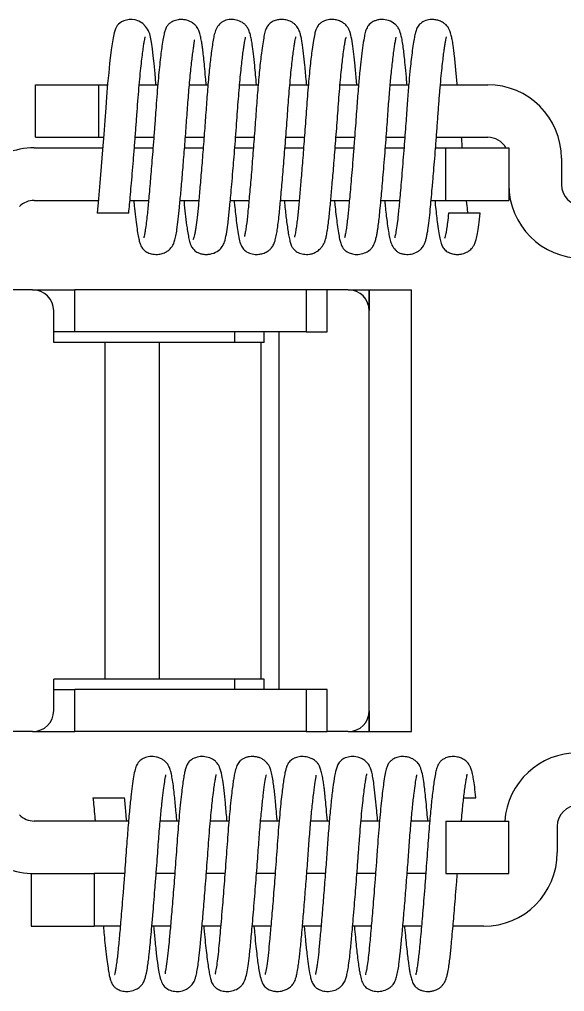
# Model space of a CAD drawing. Extents: x -3080 to 28500, y -1326 to 31609.
# Drawn here: x 6624.354 to 6626.945, y 26363.001 to 26367.621 of the extents above; entities that cross this region are included whole.
import ezdxf

# ---------------------------------------------------------------- set-up
doc = ezdxf.new("R2010")
doc.units = 0
doc.header["$LTSCALE"] = 100
doc.layers.add('0-xref', color=8, linetype='Continuous')
doc.layers.add('188K-SM-07-F10-MECH-CR PIPE-Y2257103$0$AP7P1-SM-08-FNN-120-A(4)-SMP$0$15P6-SM-08-FNN-320-A(10)-UIS-TCM$0$15P6-SM-08-FNN-00-(@10)170308-MIC$0$0-CDS', color=140, linetype='Continuous')

# ---------------------------------------------------------------- blocks, each defined once
blk = doc.blocks.new('188K-SM-07-F10-MECH-CR PIPE-Y2257103$0$CDS-CVD')
at = {"layer": '188K-SM-07-F10-MECH-CR PIPE-Y2257103$0$AP7P1-SM-08-FNN-120-A(4)-SMP$0$15P6-SM-08-FNN-320-A(10)-UIS-TCM$0$15P6-SM-08-FNN-00-(@10)170308-MIC$0$0-CDS', "ltscale": 0.1}
for p, q in [((6624.8191, -72967.1711), (6624.811, -72967.1858)), ((6624.8247, -72967.1648), (6624.8191, -72967.1711)), ((6624.8314, -72967.1589), (6624.8247, -72967.1648)), ((6624.8395, -72967.1535), (6624.8314, -72967.1589)), ((6624.8499, -72967.1486), (6624.8395, -72967.1535)), ((6624.8758, -72967.1425), (6624.8499, -72967.1486)), ((6624.8895, -72967.1422), (6624.8758, -72967.1425)), ((6624.9049, -72967.1444), (6624.8895, -72967.1422)), ((6624.9221, -72967.1503), (6624.9049, -72967.1444)), ((6624.9399, -72967.1614), (6624.9221, -72967.1503)), ((6624.9541, -72967.1752), (6624.9399, -72967.1614)), ((6624.9631, -72967.1873), (6624.9541, -72967.1752)), ((6624.8051, -72967.2047), (6624.7998, -72967.2284)), ((6624.811, -72967.1858), (6624.8051, -72967.2047)), ((6624.9679, -72967.1958), (6624.9631, -72967.1873)), ((6624.9699, -72967.2004), (6624.9679, -72967.1958)), ((6624.9733, -72967.2105), (6624.9699, -72967.2004)), ((6624.9772, -72967.2261), (6624.9733, -72967.2105)), ((6624.9818, -72967.2504), (6624.9772, -72967.2261)), ((6624.7998, -72967.2284), (6624.7905, -72967.2864)), ((6624.9865, -72967.2817), (6624.9818, -72967.2504)), ((6624.7905, -72967.2864), (6624.7827, -72967.3514)), ((6624.9905, -72967.3155), (6624.9865, -72967.2817)), ((6624.9941, -72967.3504), (6624.9905, -72967.3155)), ((6624.7827, -72967.3514), (6624.7783, -72967.3954)), ((6624.9987, -72967.3988), (6624.9941, -72967.3504)), ((6624.7783, -72967.3954), (6624.7735, -72967.4466)), ((6625.0031, -72967.4481), (6624.9987, -72967.3988)), ((6624.43, -72967.7019), (6624.43, -72967.4519)), ((6624.43, -72967.4519), (6624.73, -72967.4519)), ((6624.73, -72967.4519), (6624.73, -72967.7019)), ((6624.73, -72967.4519), (6624.7731, -72967.4519)), ((6624.7735, -72967.4466), (6624.7684, -72967.5089)), ((6624.9237, -72967.4519), (6625.0117, -72967.4519)), ((6625.0035, -72967.4519), (6625.0031, -72967.4481)), ((6625.1622, -72967.4519), (6625.2503, -72967.4519)), ((6625.4008, -72967.4519), (6625.489, -72967.4519)), ((6625.6394, -72967.4519), (6625.7274, -72967.4519)), ((6625.8779, -72967.4519), (6625.966, -72967.4519)), ((6626.1166, -72967.4519), (6626.2046, -72967.4519)), ((6626.3551, -72967.4519), (6626.58, -72967.4519)), ((6624.7684, -72967.5089), (6624.7644, -72967.5623)), ((6624.7644, -72967.5623), (6624.7602, -72967.6217)), ((6624.7602, -72967.6217), (6624.7552, -72967.6887)), ((6624.7552, -72967.6887), (6624.7496, -72967.7623)), ((6624.43, -72967.7019), (6624.73, -72967.7019)), ((6624.73, -72967.7019), (6624.7542, -72967.7019)), ((6624.9044, -72967.7019), (6624.9928, -72967.7019)), ((6625.143, -72967.7019), (6625.2313, -72967.7019)), ((6625.3816, -72967.7019), (6625.4699, -72967.7019)), ((6625.6202, -72967.7019), (6625.7085, -72967.7019)), ((6625.8587, -72967.7019), (6625.9471, -72967.7019)), ((6626.0973, -72967.7019), (6626.1856, -72967.7019)), ((6626.3359, -72967.7019), (6626.58, -72967.7019)), ((6624.4249, -72967.7519), (6624.7504, -72967.7519)), ((6624.7496, -72967.7623), (6624.7434, -72967.8402)), ((6624.9006, -72967.7519), (6624.989, -72967.7519)), ((6625.1391, -72967.7519), (6625.2275, -72967.7519)), ((6625.3777, -72967.7519), (6625.4661, -72967.7519)), ((6625.6163, -72967.7519), (6625.7047, -72967.7519)), ((6625.8549, -72967.7519), (6625.9432, -72967.7519)), ((6626.0934, -72967.7519), (6626.1818, -72967.7519)), ((6626.332, -72967.7519), (6626.38, -72967.7519)), ((6626.38, -72967.7519), (6626.68, -72967.7519)), ((6626.38, -72968.0019), (6626.38, -72967.7519)), ((6626.68, -72967.7519), (6626.68, -72968.0019)), ((6626.93, -72967.8019), (6626.93, -72967.9269)), ((6624.7434, -72967.8402), (6624.7367, -72967.919)), ((6624.7367, -72967.919), (6624.73, -72967.9947)), ((6624.4249, -72968.0019), (6624.7294, -72968.0019)), ((6624.73, -72967.9947), (6624.7236, -72968.0627)), ((6624.8794, -72968.0019), (6624.9679, -72968.0019)), ((6625.1179, -72968.0019), (6625.2065, -72968.0019)), ((6625.3565, -72968.0019), (6625.445, -72968.0019)), ((6625.5951, -72968.0019), (6625.6836, -72968.0019)), ((6625.8337, -72968.0019), (6625.9222, -72968.0019)), ((6626.0723, -72968.0019), (6626.1608, -72968.0019)), ((6626.3108, -72968.0019), (6626.38, -72968.0019)), ((6626.38, -72968.0019), (6626.68, -72968.0019)), ((6624.8736, -72968.0627), (6624.7236, -72968.0627)), ((6626.5436, -72968.0627), (6626.3936, -72968.0627)), ((6624.4169, -72968.4269), (6624.1169, -72968.4269)), ((6624.4169, -72968.4269), (6624.6169, -72968.4269)), ((6624.6169, -72968.6269), (6624.6169, -72968.4269)), ((6625.7169, -72968.4269), (6624.6169, -72968.4269)), ((6625.7169, -72968.4269), (6625.7169, -72968.6269)), ((6625.8169, -72968.4269), (6625.7169, -72968.4269)), ((6625.9169, -72968.4269), (6625.8169, -72968.4269)), ((6625.8169, -72968.6269), (6625.8169, -72968.4269)), ((6625.9169, -72968.4269), (6626.0169, -72968.4269)), ((6626.0169, -72968.4269), (6626.2169, -72968.4269)), ((6626.0169, -72970.5269), (6626.0169, -72968.4269)), ((6626.0169, -72968.4269), (6626.0169, -72968.5255)), ((6626.2169, -72970.5269), (6626.2169, -72968.4269)), ((6624.5169, -72968.6769), (6624.5169, -72968.5269)), ((6624.6169, -72968.6269), (6624.5169, -72968.6269)), ((6625.7169, -72968.6269), (6624.6169, -72968.6269)), ((6625.3772, -72968.6769), (6625.3772, -72968.6269)), ((6625.5169, -72968.6769), (6625.5169, -72968.6269)), ((6625.5868, -72968.6269), (6625.5868, -72970.3269)), ((6625.7169, -72968.6269), (6625.8169, -72968.6269)), ((6624.7603, -72968.6769), (6624.5169, -72968.6769)), ((6624.7603, -72968.6769), (6624.7603, -72970.2769)), ((6625.0176, -72968.6769), (6624.7603, -72968.6769)), ((6625.0176, -72968.6769), (6625.0176, -72970.2769)), ((6625.501, -72968.6769), (6625.0176, -72968.6769)), ((6625.501, -72968.6769), (6625.501, -72970.2769)), ((6625.5169, -72968.6769), (6625.501, -72968.6769)), ((6624.5169, -72970.4269), (6624.5169, -72970.2769)), ((6624.7603, -72970.2769), (6624.5169, -72970.2769)), ((6625.0176, -72970.2769), (6624.7603, -72970.2769)), ((6625.501, -72970.2769), (6625.0176, -72970.2769)), ((6625.3772, -72970.3269), (6625.3772, -72970.2769)), ((6625.5169, -72970.2769), (6625.501, -72970.2769)), ((6625.5169, -72970.3269), (6625.5169, -72970.2769)), ((6624.5169, -72970.3269), (6624.6169, -72970.3269)), ((6624.6169, -72970.5269), (6624.6169, -72970.3269)), ((6625.7169, -72970.3269), (6624.6169, -72970.3269)), ((6625.7169, -72970.3269), (6625.7169, -72970.5269)), ((6625.8169, -72970.3269), (6625.7169, -72970.3269)), ((6625.8169, -72970.5269), (6625.8169, -72970.3269)), ((6626.0169, -72970.4283), (6626.0169, -72970.5269)), ((6624.4169, -72970.5269), (6624.1169, -72970.5269)), ((6624.4169, -72970.5269), (6624.6169, -72970.5269)), ((6625.7169, -72970.5269), (6624.6169, -72970.5269)), ((6625.7169, -72970.5269), (6625.8169, -72970.5269)), ((6625.9169, -72970.5269), (6625.8169, -72970.5269)), ((6625.9169, -72970.5269), (6626.0169, -72970.5269)), ((6626.0169, -72970.5269), (6626.2169, -72970.5269)), ((6624.7036, -72970.8411), (6624.7786, -72970.8411)), ((6624.7786, -72970.8411), (6624.8536, -72970.8411)), ((6626.4662, -72970.8411), (6626.5236, -72970.8411)), ((6624.8728, -72970.9519), (6624.4249, -72970.9519)), ((6625.1113, -72970.9519), (6625.0232, -72970.9519)), ((6625.3498, -72970.9519), (6625.2618, -72970.9519)), ((6625.5884, -72970.9519), (6625.5005, -72970.9519)), ((6625.827, -72970.9519), (6625.7391, -72970.9519)), ((6626.0656, -72970.9519), (6625.9775, -72970.9519)), ((6626.3041, -72970.9519), (6626.2161, -72970.9519)), ((6626.38, -72970.9519), (6626.38, -72971.2019)), ((6626.38, -72970.9519), (6626.68, -72970.9519)), ((6626.68, -72971.2019), (6626.68, -72970.9519)), ((6626.91, -72970.9769), (6626.91, -72971.1019)), ((6624.41, -72971.2019), (6624.71, -72971.2019)), ((6624.41, -72971.2019), (6624.41, -72971.4519)), ((6624.71, -72971.2019), (6624.71, -72971.4519)), ((6624.8537, -72971.2019), (6624.71, -72971.2019)), ((6625.0923, -72971.2019), (6625.004, -72971.2019)), ((6625.3309, -72971.2019), (6625.2425, -72971.2019)), ((6625.5695, -72971.2019), (6625.4811, -72971.2019)), ((6625.808, -72971.2019), (6625.7197, -72971.2019)), ((6626.0466, -72971.2019), (6625.9582, -72971.2019)), ((6626.2852, -72971.2019), (6626.1968, -72971.2019)), ((6626.38, -72971.2019), (6626.68, -72971.2019)), ((6624.41, -72971.4519), (6624.71, -72971.4519)), ((6624.8334, -72971.4519), (6624.71, -72971.4519)), ((6625.072, -72971.4519), (6624.9835, -72971.4519)), ((6625.3106, -72971.4519), (6625.222, -72971.4519)), ((6625.5491, -72971.4519), (6625.4606, -72971.4519)), ((6625.7877, -72971.4519), (6625.6992, -72971.4519)), ((6626.0263, -72971.4519), (6625.9378, -72971.4519)), ((6626.2649, -72971.4519), (6626.1763, -72971.4519)), ((6626.56, -72971.4519), (6626.4149, -72971.4519))]:
    blk.add_line(p, q, dxfattribs=at)
for centre, radius, start, end in [((6626.58, -72967.8019), 0.35, 0, 90), ((6626.58, -72967.8019), 0.1, 30, 90), ((6624.4249, -72968.1019), 0.35, 90, 135), ((6627.03, -72967.9269), 0.35, 180, 270), ((6627.03, -72967.9269), 0.1, 180, 270), ((6624.4249, -72968.1019), 0.1, 90, 135), ((6624.4169, -72968.5269), 0.1, 0, 90), ((6625.9169, -72968.5269), 0.1, 0, 90), ((6624.4169, -72970.4269), 0.1, 270, 0), ((6625.9169, -72970.4269), 0.1, 270, 0), ((6627.01, -72970.9769), 0.35, 90, 175.904), ((6624.4249, -72970.8519), 0.1, 225, 270), ((6627.01, -72970.9769), 0.1, 90, 180), ((6624.4249, -72970.8519), 0.35, 225, 270), ((6626.56, -72971.1019), 0.35, 270, 0)]:
    blk.add_arc(centre, radius, start, end, dxfattribs=at)
for points, knots in [([(6625.242, -72967.4519), (6625.241, -72967.4399), (6625.2382, -72967.409), (6625.2341, -72967.3656), (6625.2301, -72967.3232), (6625.2264, -72967.2914), (6625.2229, -72967.266), (6625.2192, -72967.2427), (6625.2144, -72967.2191), (6625.2088, -72967.1995), (6625.2029, -72967.1857), (6625.1978, -72967.1775), (6625.193, -72967.1715), (6625.1854, -72967.1636), (6625.1688, -72967.1516), (6625.1467, -72967.1441), (6625.1279, -72967.1419), (6625.111, -72967.1422), (6625.0897, -72967.1469), (6625.0718, -72967.1566), (6625.0608, -72967.1668), (6625.055, -72967.1744), (6625.0512, -72967.1812), (6625.0468, -72967.1916), (6625.0423, -72967.2073), (6625.0372, -72967.2321), (6625.032, -72967.2647), (6625.0269, -72967.3028), (6625.022, -72967.3444), (6625.017, -72967.393), (6625.0119, -72967.4482), (6625.0068, -72967.5091), (6625.0021, -72967.5742), (6624.9974, -72967.6411), (6624.9925, -72967.7069), (6624.9877, -72967.7689), (6624.9831, -72967.8257), (6624.9789, -72967.8765), (6624.9748, -72967.9249), (6624.9709, -72967.9692), (6624.9672, -72968.01), (6624.9637, -72968.0469), (6624.9602, -72968.0833), (6624.9559, -72968.1193), (6624.9516, -72968.1478), (6624.9478, -72968.1666), (6624.9459, -72968.1758), (6624.944, -72968.1809), (6624.945, -72968.1799), (6624.9452, -72968.1797)], [0, 0, 0, 0, 0.019515, 0.050029, 0.077323, 0.102515, 0.120513, 0.141116, 0.165168, 0.192468, 0.214794, 0.228714, 0.232668, 0.23596, 0.246272, 0.261899, 0.270974, 0.278857, 0.29254, 0.304788, 0.314663, 0.322435, 0.333114, 0.347151, 0.371034, 0.400667, 0.433576, 0.460219, 0.488415, 0.517993, 0.54872, 0.580308, 0.612421, 0.644647, 0.675575, 0.704795, 0.73202, 0.757045, 0.779745, 0.806299, 0.828622, 0.850275, 0.875106, 0.903989, 0.936564, 0.959236, 0.978991, 0.995743, 1, 1, 1, 1]), ([(6625.4806, -72967.4519), (6625.4792, -72967.4362), (6625.4763, -72967.4038), (6625.4717, -72967.3542), (6625.4667, -72967.3045), (6625.4614, -72967.2645), (6625.4566, -72967.2361), (6625.4518, -72967.2136), (6625.4462, -72967.1962), (6625.4405, -72967.1844), (6625.4366, -72967.1778), (6625.43, -72967.1695), (6625.4173, -72967.1578), (6625.393, -72967.1453), (6625.3687, -72967.1416), (6625.3483, -72967.1426), (6625.3342, -72967.1457), (6625.3207, -72967.1512), (6625.3051, -72967.1622), (6625.2919, -72967.1798), (6625.2813, -72967.207), (6625.2761, -72967.2321), (6625.2708, -72967.2633), (6625.2646, -72967.3083), (6625.2574, -72967.3732), (6625.2493, -72967.4603), (6625.2418, -72967.5576), (6625.2347, -72967.6589), (6625.2269, -72967.7608), (6625.219, -72967.8595), (6625.2114, -72967.9486), (6625.2045, -72968.0237), (6625.1988, -72968.0839), (6625.1938, -72968.1238), (6625.1898, -72968.1497), (6625.1865, -72968.1665), (6625.1833, -72968.1794), (6625.1809, -72968.1855), (6625.1794, -72968.1874), (6625.1789, -72968.1873), (6625.1787, -72968.1872)], [0, 0, 0, 0, 0.0250054, 0.0516021, 0.0878785, 0.1232191, 0.1461505, 0.1700655, 0.1975379, 0.2089033, 0.2201153, 0.229209, 0.236991, 0.2519558, 0.2665131, 0.2738657, 0.2833798, 0.2953051, 0.3094901, 0.3393052, 0.3643954, 0.3907034, 0.4173737, 0.4459336, 0.491985, 0.541034, 0.5887822, 0.6349805, 0.6817906, 0.7283185, 0.7735184, 0.8156542, 0.8542992, 0.8915717, 0.9114971, 0.9331635, 0.9564717, 0.9812749, 0.9930309, 1, 1, 1, 1]), ([(6625.7192, -72967.4519), (6625.7187, -72967.4466), (6625.7171, -72967.4277), (6625.7142, -72967.3966), (6625.7099, -72967.3506), (6625.7048, -72967.2995), (6625.6991, -72967.2583), (6625.694, -72967.2303), (6625.6898, -72967.2116), (6625.6823, -72967.1899), (6625.6731, -72967.1742), (6625.6594, -72967.1613), (6625.6445, -72967.1514), (6625.6219, -72967.1434), (6625.601, -72967.1414), (6625.5787, -72967.1437), (6625.5577, -72967.151), (6625.5389, -72967.1646), (6625.528, -72967.1809), (6625.5212, -72967.1992), (6625.5165, -72967.2208), (6625.5103, -72967.2562), (6625.5032, -72967.3075), (6625.4952, -72967.38), (6625.4866, -72967.4744), (6625.479, -72967.5768), (6625.4715, -72967.6833), (6625.4632, -72967.7904), (6625.4548, -72967.8928), (6625.4467, -72967.9848), (6625.4395, -72968.0634), (6625.4337, -72968.1156), (6625.4286, -72968.148), (6625.4256, -72968.1643), (6625.4234, -72968.1725), (6625.4236, -72968.1732), (6625.4236, -72968.1733)], [0, 0, 0, 0, 0.008767, 0.030945, 0.05481, 0.094419, 0.138166, 0.160607, 0.183461, 0.207531, 0.232729, 0.24322, 0.252419, 0.268067, 0.280134, 0.290173, 0.302562, 0.319266, 0.339796, 0.363149, 0.397464, 0.432765, 0.468665, 0.522906, 0.576664, 0.628286, 0.679314, 0.731239, 0.782917, 0.833253, 0.882248, 0.931824, 0.957583, 0.981299, 0.996571, 1, 1, 1, 1]), ([(6625.9577, -72967.4519), (6625.9571, -72967.4449), (6625.9543, -72967.4119), (6625.9496, -72967.3624), (6625.9439, -72967.3042), (6625.9373, -72967.2548), (6625.9307, -72967.221), (6625.925, -72967.2007), (6625.9185, -72967.1857), (6625.9121, -72967.1751), (6625.9, -72967.1627), (6625.8844, -72967.1522), (6625.8646, -72967.1447), (6625.8449, -72967.1418), (6625.829, -72967.1422), (6625.8112, -72967.1454), (6625.7933, -72967.1528), (6625.7802, -72967.1629), (6625.7724, -72967.172), (6625.7673, -72967.1802), (6625.7621, -72967.1922), (6625.757, -72967.2115), (6625.7512, -72967.2413), (6625.7456, -72967.2791), (6625.7404, -72967.3205), (6625.7358, -72967.3625), (6625.731, -72967.4104), (6625.7263, -72967.4636), (6625.7217, -72967.5201), (6625.7176, -72967.5779), (6625.7135, -72967.6354), (6625.7093, -72967.6921), (6625.7051, -72967.7472), (6625.6997, -72967.8156), (6625.6934, -72967.8926), (6625.6862, -72967.9745), (6625.6807, -72968.0335), (6625.6766, -72968.0762), (6625.6732, -72968.1067), (6625.6695, -72968.1339), (6625.6659, -72968.1555), (6625.6631, -72968.169), (6625.6613, -72968.1761), (6625.6616, -72968.1767), (6625.6618, -72968.177)], [0, 0, 0, 0, 0.011048, 0.052056, 0.089802, 0.129074, 0.173095, 0.195422, 0.214341, 0.230482, 0.238269, 0.247767, 0.259441, 0.271539, 0.281064, 0.288868, 0.301718, 0.312818, 0.320919, 0.330294, 0.350664, 0.378549, 0.412441, 0.449479, 0.475814, 0.503319, 0.53183, 0.56114, 0.590938, 0.619472, 0.646968, 0.673919, 0.70011, 0.725352, 0.772339, 0.814329, 0.856797, 0.879038, 0.902611, 0.927668, 0.952635, 0.973655, 0.990412, 1, 1, 1, 1]), ([(6626.1963, -72967.4519), (6626.1957, -72967.4453), (6626.1932, -72967.416), (6626.189, -72967.3718), (6626.1846, -72967.3256), (6626.1804, -72967.289), (6626.176, -72967.2576), (6626.1706, -72967.226), (6626.1634, -72967.2001), (6626.1574, -72967.1858), (6626.1491, -72967.1735), (6626.1354, -72967.1594), (6626.1096, -72967.1453), (6626.0809, -72967.1409), (6626.0566, -72967.1437), (6626.0415, -72967.1486), (6626.0301, -72967.1546), (6626.0162, -72967.165), (6626.0043, -72967.182), (6625.9972, -72967.204), (6625.9915, -72967.2315), (6625.9847, -72967.2735), (6625.9781, -72967.3276), (6625.9716, -72967.3891), (6625.9648, -72967.4632), (6625.9589, -72967.5377), (6625.9542, -72967.6059), (6625.95, -72967.6635), (6625.9453, -72967.726), (6625.9402, -72967.7907), (6625.9352, -72967.8535), (6625.9303, -72967.9109), (6625.9259, -72967.9615), (6625.922, -72968.0052), (6625.9185, -72968.0422), (6625.9152, -72968.0764), (6625.9116, -72968.1074), (6625.9076, -72968.1372), (6625.9042, -72968.1566), (6625.9018, -72968.169), (6625.8999, -72968.1767), (6625.8999, -72968.1781), (6625.8998, -72968.1787)], [0, 0, 0, 0, 0.010716, 0.047152, 0.078014, 0.101367, 0.127718, 0.156704, 0.198692, 0.218385, 0.227044, 0.235688, 0.255054, 0.274051, 0.283809, 0.293457, 0.302002, 0.31059, 0.336384, 0.365039, 0.395446, 0.438386, 0.477322, 0.513397, 0.554605, 0.601225, 0.626378, 0.653674, 0.683189, 0.714696, 0.745639, 0.774787, 0.801956, 0.827041, 0.850005, 0.870922, 0.896652, 0.921085, 0.95024, 0.966876, 0.984797, 1, 1, 1, 1]), ([(6626.4349, -72967.4519), (6626.4329, -72967.4294), (6626.4284, -72967.38), (6626.4225, -72967.3172), (6626.4164, -72967.269), (6626.4112, -72967.2379), (6626.4072, -72967.2188), (6626.4036, -72967.2057), (6626.4005, -72967.1965), (6626.3973, -72967.1892), (6626.3938, -72967.1825), (6626.3895, -72967.1759), (6626.3825, -72967.1675), (6626.3686, -72967.1561), (6626.3525, -72967.1482), (6626.3324, -72967.1428), (6626.3101, -72967.1412), (6626.2817, -72967.1465), (6626.2575, -72967.1613), (6626.2441, -72967.1796), (6626.237, -72967.1994), (6626.2324, -72967.22), (6626.2269, -72967.2503), (6626.2216, -72967.2874), (6626.2164, -72967.3301), (6626.2112, -72967.3792), (6626.2054, -72967.4398), (6626.2001, -72967.5043), (6626.1958, -72967.5627), (6626.1924, -72967.6114), (6626.1885, -72967.6642), (6626.1842, -72967.7212), (6626.1795, -72967.7814), (6626.1746, -72967.8424), (6626.1698, -72967.9008), (6626.1652, -72967.9535), (6626.1611, -72967.9995), (6626.1574, -72968.0387), (6626.1542, -72968.072), (6626.1502, -72968.1081), (6626.1452, -72968.1439), (6626.1407, -72968.1673), (6626.138, -72968.1778), (6626.1378, -72968.1792), (6626.1377, -72968.1799)], [0, 0, 0, 0, 0.036692, 0.080546, 0.122483, 0.148726, 0.170854, 0.188541, 0.201708, 0.21138, 0.21958, 0.22937, 0.236592, 0.244838, 0.256493, 0.265093, 0.276024, 0.291401, 0.310219, 0.333264, 0.359838, 0.388851, 0.416507, 0.450366, 0.480453, 0.506551, 0.54342, 0.584764, 0.606878, 0.630062, 0.65505, 0.68184, 0.710337, 0.740375, 0.770077, 0.798021, 0.824072, 0.848165, 0.870334, 0.891275, 0.929661, 0.965694, 0.984076, 1, 1, 1, 1]), ([(6624.8736, -72968.0627), (6624.8749, -72968.0492), (6624.8776, -72968.0214), (6624.8821, -72967.9732), (6624.8868, -72967.9192), (6624.8919, -72967.8598), (6624.8971, -72967.7962), (6624.9023, -72967.7299), (6624.9075, -72967.6626), (6624.9123, -72967.5956), (6624.917, -72967.5301), (6624.9221, -72967.4678), (6624.9273, -72967.411), (6624.9324, -72967.3615), (6624.9372, -72967.3201), (6624.9415, -72967.2868), (6624.9453, -72967.2613), (6624.9484, -72967.2427), (6624.9508, -72967.2307), (6624.9526, -72967.2245), (6624.9523, -72967.2243), (6624.9523, -72967.2243)], [0, 0, 0, 0, 0.05098, 0.104618, 0.160657, 0.218737, 0.278401, 0.339113, 0.400278, 0.461279, 0.522969, 0.58567, 0.646765, 0.705561, 0.761477, 0.814069, 0.863032, 0.908198, 0.949498, 0.983839, 1, 1, 1, 1]), ([(6625.1359, -72968.0019), (6625.1365, -72968.0089), (6625.1392, -72968.0374), (6625.1441, -72968.0816), (6625.15, -72968.1288), (6625.1559, -72968.1655), (6625.161, -72968.1914), (6625.1665, -72968.2116), (6625.1765, -72968.2299), (6625.1885, -72968.242), (6625.2025, -72968.2503), (6625.2167, -72968.2557), (6625.2343, -72968.2588), (6625.258, -72968.2585), (6625.2862, -72968.251), (6625.3091, -72968.2336), (6625.3202, -72968.2186), (6625.3244, -72968.2101), (6625.3313, -72968.1924), (6625.3377, -72968.1643), (6625.3438, -72968.125), (6625.3484, -72968.0863), (6625.3516, -72968.0539), (6625.355, -72968.0186), (6625.3589, -72967.9762), (6625.3636, -72967.9239), (6625.3684, -72967.8669), (6625.3733, -72967.8077), (6625.378, -72967.7486), (6625.3828, -72967.686), (6625.3875, -72967.6231), (6625.3918, -72967.5625), (6625.3961, -72967.5056), (6625.4006, -72967.4527), (6625.4051, -72967.4046), (6625.4095, -72967.362), (6625.4137, -72967.3253), (6625.4176, -72967.2947), (6625.4211, -72967.27), (6625.4242, -72967.2509), (6625.4267, -72967.2376), (6625.428, -72967.23), (6625.4289, -72967.2264), (6625.4284, -72967.2265), (6625.4282, -72967.2265)], [0, 0, 0, 0, 0.012224, 0.049571, 0.090659, 0.120375, 0.151687, 0.182139, 0.203188, 0.222101, 0.230748, 0.240489, 0.250743, 0.260284, 0.28066, 0.299759, 0.308633, 0.323468, 0.339275, 0.38341, 0.426535, 0.451406, 0.473281, 0.494915, 0.520331, 0.549672, 0.58287, 0.610173, 0.639332, 0.670086, 0.701581, 0.731512, 0.760897, 0.789875, 0.818189, 0.845604, 0.871922, 0.896983, 0.920672, 0.942909, 0.962755, 0.979673, 0.994201, 1, 1, 1, 1]), ([(6625.3744, -72968.0019), (6625.3751, -72968.0096), (6625.3773, -72968.0323), (6625.3812, -72968.0686), (6625.3864, -72968.1117), (6625.3923, -72968.153), (6625.3989, -72968.188), (6625.4045, -72968.2111), (6625.4165, -72968.2329), (6625.4368, -72968.2498), (6625.4653, -72968.2587), (6625.49, -72968.2589), (6625.5089, -72968.2552), (6625.5249, -72968.2491), (6625.539, -72968.2408), (6625.5504, -72968.23), (6625.5563, -72968.2222), (6625.5613, -72968.214), (6625.566, -72968.203), (6625.5708, -72968.1877), (6625.5758, -72968.1653), (6625.5808, -72968.1354), (6625.5853, -72968.1011), (6625.5904, -72968.0526), (6625.5968, -72967.9844), (6625.6035, -72967.9083), (6625.6092, -72967.8401), (6625.6136, -72967.7857), (6625.618, -72967.7298), (6625.6223, -72967.6734), (6625.6265, -72967.6176), (6625.6303, -72967.5625), (6625.6345, -72967.5081), (6625.639, -72967.4551), (6625.6436, -72967.4056), (6625.6482, -72967.3612), (6625.6526, -72967.3228), (6625.6567, -72967.2909), (6625.6603, -72967.2655), (6625.6635, -72967.2462), (6625.666, -72967.233), (6625.6679, -72967.2255), (6625.6679, -72967.2248), (6625.6679, -72967.2245)], [0, 0, 0, 0, 0.013652, 0.040414, 0.071318, 0.106147, 0.144506, 0.183309, 0.208619, 0.229447, 0.246924, 0.259422, 0.269277, 0.276375, 0.2872, 0.294781, 0.303018, 0.314166, 0.328621, 0.35094, 0.383704, 0.410921, 0.439697, 0.469009, 0.515893, 0.566963, 0.593506, 0.620483, 0.647718, 0.675024, 0.702209, 0.729204, 0.757059, 0.785939, 0.814856, 0.843153, 0.870605, 0.897015, 0.922222, 0.946108, 0.968572, 0.987737, 1, 1, 1, 1]), ([(6625.613, -72968.0019), (6625.6134, -72968.0065), (6625.6163, -72968.038), (6625.6221, -72968.09), (6625.6294, -72968.1433), (6625.6359, -72968.179), (6625.6414, -72968.2018), (6625.6464, -72968.2174), (6625.6533, -72968.2294), (6625.6617, -72968.2382), (6625.6724, -72968.2466), (6625.6909, -72968.2557), (6625.7149, -72968.2592), (6625.7346, -72968.2578), (6625.7504, -72968.2539), (6625.7672, -72968.2457), (6625.7815, -72968.2343), (6625.7934, -72968.2208), (6625.8002, -72968.2103), (6625.8041, -72968.2024), (6625.8073, -72968.1942), (6625.8099, -72968.1845), (6625.814, -72968.167), (6625.8182, -72968.1428), (6625.8226, -72968.1112), (6625.8277, -72968.0666), (6625.8333, -72968.0068), (6625.8405, -72967.9267), (6625.8468, -72967.8523), (6625.8522, -72967.7857), (6625.8565, -72967.731), (6625.8609, -72967.674), (6625.8652, -72967.6157), (6625.8693, -72967.5564), (6625.8739, -72967.4978), (6625.8787, -72967.4423), (6625.8834, -72967.3927), (6625.888, -72967.3503), (6625.8925, -72967.3116), (6625.897, -72967.2786), (6625.9011, -72967.2528), (6625.9047, -72967.2327), (6625.9074, -72967.225), (6625.906, -72967.2259), (6625.906, -72967.2259)], [0, 0, 0, 0, 0.007915, 0.054796, 0.106599, 0.134097, 0.16243, 0.190417, 0.212595, 0.221047, 0.227754, 0.241504, 0.256801, 0.265921, 0.278965, 0.295798, 0.313754, 0.326755, 0.335211, 0.339814, 0.343286, 0.356017, 0.376776, 0.404941, 0.433217, 0.459291, 0.50646, 0.549809, 0.597132, 0.622935, 0.649945, 0.677954, 0.706716, 0.736139, 0.767404, 0.798598, 0.828406, 0.856549, 0.882819, 0.914692, 0.942845, 0.967288, 0.999741, 1, 1, 1, 1]), ([(6625.8516, -72968.0019), (6625.8526, -72968.0122), (6625.8552, -72968.0395), (6625.8595, -72968.0778), (6625.8647, -72968.12), (6625.8701, -72968.1566), (6625.8755, -72968.1855), (6625.8801, -72968.2036), (6625.8843, -72968.2155), (6625.8882, -72968.2232), (6625.8925, -72968.2298), (6625.9011, -72968.2393), (6625.9152, -72968.2494), (6625.9389, -72968.2579), (6625.9646, -72968.2596), (6625.992, -72968.2542), (6626.0132, -72968.2429), (6626.0236, -72968.2338), (6626.0284, -72968.2287), (6626.0313, -72968.225), (6626.0354, -72968.2192), (6626.04, -72968.2105), (6626.0451, -72968.1971), (6626.0498, -72968.1794), (6626.0539, -72968.1596), (6626.0571, -72968.1402), (6626.0603, -72968.1177), (6626.0639, -72968.0888), (6626.0678, -72968.049), (6626.072, -72968.0048), (6626.0764, -72967.9569), (6626.0807, -72967.9071), (6626.0854, -72967.8513), (6626.0904, -72967.7911), (6626.0952, -72967.7298), (6626.0997, -72967.6709), (6626.1037, -72967.6163), (6626.1083, -72967.5511), (6626.114, -72967.4788), (6626.12, -72967.4129), (6626.125, -72967.3645), (6626.1293, -72967.3265), (6626.1334, -72967.2941), (6626.1374, -72967.2665), (6626.1407, -72967.2455), (6626.1442, -72967.2294), (6626.1442, -72967.2273), (6626.1442, -72967.2263)], [0, 0, 0, 0, 0.018338, 0.048434, 0.07699, 0.112407, 0.144632, 0.171918, 0.188142, 0.20094, 0.210166, 0.218873, 0.230672, 0.244073, 0.259882, 0.277953, 0.29127, 0.295765, 0.299118, 0.303467, 0.309898, 0.325457, 0.347147, 0.370648, 0.391536, 0.409908, 0.425916, 0.451493, 0.47911, 0.509812, 0.535131, 0.562348, 0.591343, 0.621926, 0.652444, 0.68108, 0.707716, 0.732393, 0.778597, 0.820311, 0.845165, 0.870348, 0.899907, 0.924702, 0.951408, 0.979472, 1, 1, 1, 1]), ([(6626.0902, -72968.0019), (6626.0907, -72968.0077), (6626.0938, -72968.0424), (6626.0989, -72968.0857), (6626.105, -72968.1326), (6626.1104, -72968.1647), (6626.1153, -72968.1898), (6626.1247, -72968.2166), (6626.1373, -72968.2354), (6626.1516, -72968.247), (6626.1648, -72968.2535), (6626.1786, -72968.2574), (6626.1986, -72968.2593), (6626.2237, -72968.2566), (6626.2482, -72968.2456), (6626.2626, -72968.2337), (6626.2726, -72968.222), (6626.2777, -72968.2124), (6626.2839, -72968.1968), (6626.2883, -72968.1799), (6626.2919, -72968.1626), (6626.2963, -72968.137), (6626.3014, -72968.0991), (6626.3063, -72968.05), (6626.3113, -72967.9975), (6626.3163, -72967.9417), (6626.3216, -72967.8806), (6626.3268, -72967.817), (6626.3319, -72967.7536), (6626.3371, -72967.6863), (6626.3423, -72967.6167), (6626.3471, -72967.5475), (6626.3523, -72967.4821), (6626.3576, -72967.4234), (6626.3626, -72967.3732), (6626.3672, -72967.3317), (6626.3713, -72967.2988), (6626.3749, -72967.2734), (6626.3781, -72967.2532), (6626.3809, -72967.238), (6626.3826, -72967.2288), (6626.3841, -72967.2243), (6626.3834, -72967.2249), (6626.3832, -72967.2251)], [0, 0, 0, 0, 0.009839, 0.059155, 0.089783, 0.118409, 0.145898, 0.171611, 0.20262, 0.218414, 0.231897, 0.24283, 0.251267, 0.2665, 0.282462, 0.290538, 0.299678, 0.321642, 0.342979, 0.362298, 0.382837, 0.402945, 0.440444, 0.478907, 0.50689, 0.538872, 0.574822, 0.604232, 0.635492, 0.66829, 0.702232, 0.737133, 0.771894, 0.805063, 0.836215, 0.865031, 0.891304, 0.914924, 0.935866, 0.959679, 0.979209, 0.995164, 1, 1, 1, 1]), ([(6624.8973, -72968.0019), (6624.8985, -72968.0143), (6624.9017, -72968.0475), (6624.907, -72968.0935), (6624.9129, -72968.1376), (6624.9184, -72968.1713), (6624.9234, -72968.1948), (6624.928, -72968.2109), (6624.9328, -72968.2214), (6624.9376, -72968.2291), (6624.9457, -72968.2383), (6624.9593, -72968.2485), (6624.9778, -72968.2558), (6624.9959, -72968.2587), (6625.0122, -72968.2588), (6625.0324, -72968.2552), (6625.0518, -72968.2472), (6625.0668, -72968.2365), (6625.0776, -72968.2248), (6625.0853, -72968.212), (6625.0922, -72968.1935), (6625.0974, -72968.1714), (6625.1035, -72968.1375), (6625.1092, -72968.0938), (6625.1149, -72968.0352), (6625.1215, -72967.9644), (6625.1288, -72967.8797), (6625.1367, -72967.7842), (6625.1445, -72967.6837), (6625.1517, -72967.5833), (6625.1577, -72967.5026), (6625.1631, -72967.4411), (6625.1673, -72967.3967), (6625.1716, -72967.3565), (6625.1756, -72967.3218), (6625.1792, -72967.2931), (6625.1826, -72967.2698), (6625.1845, -72967.2534), (6625.1882, -72967.2398), (6625.1856, -72967.2399), (6625.1847, -72967.2399)], [0, 0, 0, 0, 0.022944, 0.061416, 0.097598, 0.131237, 0.161957, 0.186744, 0.205317, 0.215065, 0.223746, 0.235628, 0.249298, 0.257805, 0.268142, 0.281154, 0.293215, 0.302941, 0.31106, 0.328306, 0.356153, 0.388394, 0.418736, 0.460034, 0.500062, 0.543638, 0.59088, 0.640597, 0.69093, 0.740771, 0.791714, 0.818398, 0.845669, 0.872554, 0.898485, 0.923295, 0.946849, 0.969052, 0.989879, 1, 1, 1, 1]), ([(6626.4591, -72967.7519), (6626.4589, -72967.7482), (6626.4577, -72967.7317), (6626.4564, -72967.7149), (6626.4554, -72967.7019)], [0, 0, 0, 0, 0.225344, 1, 1, 1, 1]), ([(6626.3288, -72968.0019), (6626.3294, -72968.0088), (6626.3329, -72968.0478), (6626.3387, -72968.0965), (6626.3458, -72968.1478), (6626.352, -72968.1824), (6626.3567, -72968.2033), (6626.3639, -72968.2219), (6626.3759, -72968.2381), (6626.3952, -72968.251), (6626.4168, -72968.2576), (6626.4387, -72968.2592), (6626.4602, -72968.2566), (6626.4821, -72968.248), (6626.4958, -72968.2382), (6626.5051, -72968.2293), (6626.512, -72968.2195), (6626.5187, -72968.2061), (6626.525, -72968.1867), (6626.5313, -72968.1581), (6626.5377, -72968.118), (6626.5416, -72968.0819), (6626.5436, -72968.0627)], [0, 0, 0, 0, 0.0251093, 0.1426474, 0.2203727, 0.2967415, 0.3706749, 0.4206268, 0.4641966, 0.4991965, 0.5248722, 0.5466766, 0.5739988, 0.6075998, 0.6251015, 0.6439113, 0.6739431, 0.7153451, 0.7691998, 0.8352872, 0.9127563, 1, 1, 1, 1]), ([(6626.4859, -72968.0627), (6626.4853, -72968.0579), (6626.4833, -72968.0405), (6626.4811, -72968.0198), (6626.4795, -72968.0029), (6626.4794, -72968.0019)], [0, 0, 0, 0, 0.26788, 0.955572, 1, 1, 1, 1]), ([(6626.3936, -72968.0627), (6626.392, -72968.0779), (6626.389, -72968.1065), (6626.3847, -72968.1375), (6626.3812, -72968.1584), (6626.3782, -72968.1714), (6626.3769, -72968.1774), (6626.3752, -72968.1814), (6626.376, -72968.1805), (6626.3761, -72968.1804)], [0, 0, 0, 0, 0.24457, 0.459789, 0.64239, 0.790549, 0.903515, 0.981243, 1, 1, 1, 1]), ([(6625.1025, -72970.9519), (6625.1023, -72970.9495), (6625.1008, -72970.9324), (6625.0982, -72970.9043), (6625.0947, -72970.8667), (6625.0912, -72970.83), (6625.0869, -72970.7921), (6625.082, -72970.7572), (6625.0771, -72970.7312), (6625.0729, -72970.7137), (6625.0689, -72970.7015), (6625.0659, -72970.6935), (6625.0564, -72970.6765), (6625.0389, -72970.661), (6625.0215, -72970.6522), (6625.0018, -72970.6458), (6624.9737, -72970.6441), (6624.9461, -72970.6516), (6624.9233, -72970.6664), (6624.9104, -72970.6856), (6624.9029, -72970.709), (6624.8969, -72970.7392), (6624.8902, -72970.7842), (6624.8836, -72970.8387), (6624.8764, -72970.9081), (6624.8701, -72970.98), (6624.865, -72971.0463), (6624.8611, -72971.1017), (6624.8568, -72971.1618), (6624.852, -72971.2258), (6624.847, -72971.2902), (6624.842, -72971.3511), (6624.8374, -72971.4062), (6624.8332, -72971.455), (6624.8294, -72971.4974), (6624.8257, -72971.5369), (6624.8223, -72971.5728), (6624.8184, -72971.6079), (6624.8146, -72971.6362), (6624.8109, -72971.6595), (6624.8081, -72971.6746), (6624.806, -72971.682), (6624.8066, -72971.6818), (6624.8068, -72971.6818)], [0, 0, 0, 0, 0.003831, 0.027247, 0.048045, 0.071422, 0.098544, 0.129863, 0.159805, 0.17891, 0.195048, 0.208269, 0.221, 0.237647, 0.248147, 0.25824, 0.274975, 0.291386, 0.306462, 0.331467, 0.359906, 0.39991, 0.438536, 0.476085, 0.518392, 0.566137, 0.591676, 0.618156, 0.646586, 0.677157, 0.708181, 0.737683, 0.765426, 0.791251, 0.815065, 0.836834, 0.862729, 0.88639, 0.91465, 0.940248, 0.969159, 0.993303, 1, 1, 1, 1]), ([(6625.341, -72970.9519), (6625.3407, -72970.9485), (6625.338, -72970.9172), (6625.3333, -72970.8672), (6625.3271, -72970.8043), (6625.3203, -72970.7541), (6625.3132, -72970.7191), (6625.3064, -72970.6981), (6625.3008, -72970.6865), (6625.2959, -72970.6791), (6625.2908, -72970.673), (6625.2821, -72970.6645), (6625.2634, -72970.6524), (6625.2351, -72970.6448), (6625.2067, -72970.6447), (6625.1746, -72970.656), (6625.1569, -72970.6728), (6625.1496, -72970.6858), (6625.1432, -72970.7032), (6625.1389, -72970.7219), (6625.1349, -72970.7437), (6625.1302, -72970.7742), (6625.1251, -72970.8137), (6625.1196, -72970.8629), (6625.1141, -72970.9183), (6625.109, -72970.9772), (6625.1043, -72971.0357), (6625.1001, -72971.0969), (6625.0956, -72971.1585), (6625.0911, -72971.2189), (6625.0866, -72971.277), (6625.0822, -72971.3316), (6625.0768, -72971.3966), (6625.0708, -72971.4668), (6625.0642, -72971.5379), (6625.0585, -72971.5969), (6625.0532, -72971.6365), (6625.0487, -72971.6624), (6625.0459, -72971.6749), (6625.0465, -72971.6768), (6625.0468, -72971.6777)], [0, 0, 0, 0, 0.005405, 0.049138, 0.090554, 0.13224, 0.177058, 0.200362, 0.218398, 0.230105, 0.233839, 0.237845, 0.249629, 0.266397, 0.28372, 0.301196, 0.319007, 0.340906, 0.362099, 0.382874, 0.407904, 0.437403, 0.466942, 0.500058, 0.536453, 0.565621, 0.596068, 0.626344, 0.655769, 0.684474, 0.712205, 0.738742, 0.763914, 0.809647, 0.849972, 0.890028, 0.932569, 0.954821, 0.977976, 1, 1, 1, 1]), ([(6625.5796, -72970.9519), (6625.579, -72970.9448), (6625.5768, -72970.92), (6625.5735, -72970.884), (6625.5698, -72970.8454), (6625.5665, -72970.8131), (6625.5627, -72970.7821), (6625.558, -72970.7507), (6625.5522, -72970.7216), (6625.5458, -72970.6995), (6625.5406, -72970.6885), (6625.5365, -72970.6828), (6625.535, -72970.6816), (6625.533, -72970.6791), (6625.5315, -72970.6773), (6625.5304, -72970.6759), (6625.529, -72970.6742), (6625.5269, -72970.6717), (6625.5221, -72970.6666), (6625.5146, -72970.6603), (6625.5007, -72970.6527), (6625.4846, -72970.6475), (6625.4645, -72970.6445), (6625.4458, -72970.6456), (6625.4265, -72970.6511), (6625.4132, -72970.6578), (6625.4033, -72970.6654), (6625.3956, -72970.6742), (6625.3904, -72970.683), (6625.3837, -72970.6978), (6625.378, -72970.7187), (6625.3734, -72970.7439), (6625.3697, -72970.768), (6625.3654, -72970.7996), (6625.3605, -72970.8415), (6625.3554, -72970.8905), (6625.3504, -72970.9443), (6625.3457, -72971.0002), (6625.3411, -72971.0612), (6625.3366, -72971.1251), (6625.3319, -72971.1889), (6625.3272, -72971.2509), (6625.3225, -72971.3097), (6625.3176, -72971.3697), (6625.3127, -72971.4285), (6625.3078, -72971.4836), (6625.303, -72971.536), (6625.2983, -72971.585), (6625.293, -72971.6281), (6625.2884, -72971.6565), (6625.2852, -72971.6724), (6625.2838, -72971.6776), (6625.2853, -72971.6773), (6625.2857, -72971.6773)], [0, 0, 0, 0, 0.0112849, 0.0392389, 0.0631094, 0.0836558, 0.1062852, 0.1330351, 0.1640526, 0.1965981, 0.2248769, 0.2342989, 0.2427776, 0.2457414, 0.2469083, 0.2479446, 0.2489396, 0.2499876, 0.2525082, 0.2591898, 0.2664253, 0.274295, 0.282585, 0.2973214, 0.3050044, 0.3136311, 0.3241985, 0.3366448, 0.3506261, 0.3640781, 0.3948221, 0.4180633, 0.4392301, 0.4645948, 0.4941266, 0.5276411, 0.5551771, 0.5844892, 0.6152455, 0.6458689, 0.6758421, 0.7049177, 0.7328292, 0.7593595, 0.7922985, 0.8222573, 0.8491353, 0.8850759, 0.9199025, 0.9537633, 0.9715445, 0.992625, 1, 1, 1, 1]), ([(6625.8182, -72970.9519), (6625.8182, -72970.9518), (6625.8164, -72970.9317), (6625.8133, -72970.8972), (6625.809, -72970.8516), (6625.8057, -72970.8191), (6625.8027, -72970.7936), (6625.7996, -72970.7704), (6625.7954, -72970.7451), (6625.7902, -72970.7203), (6625.7851, -72970.7029), (6625.7804, -72970.6915), (6625.7769, -72970.685), (6625.7736, -72970.68), (6625.771, -72970.6766), (6625.7686, -72970.6738), (6625.7657, -72970.6707), (6625.7572, -72970.6629), (6625.7378, -72970.6512), (6625.7146, -72970.6456), (6625.6968, -72970.645), (6625.68, -72970.6466), (6625.6604, -72970.6525), (6625.6449, -72970.6624), (6625.6339, -72970.6737), (6625.6283, -72970.6827), (6625.6235, -72970.6935), (6625.6192, -72970.7084), (6625.6147, -72970.7293), (6625.61, -72970.7567), (6625.6054, -72970.7895), (6625.6008, -72970.8264), (6625.596, -72970.8707), (6625.5909, -72970.9226), (6625.5858, -72970.9815), (6625.5808, -72971.0451), (6625.5763, -72971.1104), (6625.5716, -72971.1744), (6625.5669, -72971.2354), (6625.5625, -72971.2921), (6625.5584, -72971.3436), (6625.5542, -72971.3934), (6625.5502, -72971.4399), (6625.5464, -72971.4836), (6625.5421, -72971.53), (6625.5373, -72971.581), (6625.5314, -72971.6309), (6625.5258, -72971.6623), (6625.5226, -72971.6778), (6625.5207, -72971.6822), (6625.5219, -72971.6814), (6625.5219, -72971.6814)], [0, 0, 0, 0, 0.000191, 0.031846, 0.059834, 0.084589, 0.09934, 0.117612, 0.139844, 0.166217, 0.194127, 0.208162, 0.219254, 0.227415, 0.23271, 0.234359, 0.235862, 0.239728, 0.25164, 0.268631, 0.277122, 0.284639, 0.297709, 0.309272, 0.317953, 0.330134, 0.348455, 0.369783, 0.395781, 0.425553, 0.450347, 0.477184, 0.505938, 0.536411, 0.568324, 0.60131, 0.633121, 0.663536, 0.692436, 0.719529, 0.744593, 0.767481, 0.794472, 0.817439, 0.839984, 0.876878, 0.918013, 0.95968, 0.980063, 0.999192, 1, 1, 1, 1]), ([(6626.0568, -72970.9519), (6626.0563, -72970.9466), (6626.0544, -72970.9251), (6626.0506, -72970.8838), (6626.0454, -72970.8286), (6626.0397, -72970.7803), (6626.0341, -72970.745), (6626.0292, -72970.7208), (6626.0235, -72970.7024), (6626.0172, -72970.6867), (6626.0016, -72970.6678), (6625.9841, -72970.6563), (6625.9649, -72970.648), (6625.939, -72970.6436), (6625.9058, -72970.649), (6625.8843, -72970.6614), (6625.8696, -72970.6783), (6625.8585, -72970.7035), (6625.8523, -72970.7349), (6625.8433, -72970.7915), (6625.8354, -72970.8613), (6625.8276, -72970.9419), (6625.8204, -72971.03), (6625.8139, -72971.1233), (6625.8067, -72971.2198), (6625.7991, -72971.3172), (6625.7915, -72971.4097), (6625.7842, -72971.4917), (6625.7779, -72971.5601), (6625.7728, -72971.6074), (6625.7686, -72971.6381), (6625.7653, -72971.6581), (6625.7627, -72971.6726), (6625.7606, -72971.6807), (6625.761, -72971.6813), (6625.7611, -72971.6816)], [0, 0, 0, 0, 0.008521, 0.034236, 0.072159, 0.113075, 0.142595, 0.170684, 0.194387, 0.209837, 0.228014, 0.239786, 0.251346, 0.269327, 0.285682, 0.305947, 0.32827, 0.351094, 0.397624, 0.444925, 0.492319, 0.539109, 0.584694, 0.628935, 0.674383, 0.720843, 0.767327, 0.811996, 0.854005, 0.894439, 0.916203, 0.93965, 0.964642, 0.988063, 1, 1, 1, 1]), ([(6626.2953, -72970.9519), (6626.2951, -72970.9497), (6626.2935, -72970.9311), (6626.2903, -72970.8959), (6626.2859, -72970.8492), (6626.2816, -72970.8079), (6626.2767, -72970.7696), (6626.2711, -72970.7352), (6626.2645, -72970.7085), (6626.2583, -72970.6925), (6626.2529, -72970.6829), (6626.2482, -72970.6764), (6626.2415, -72970.6694), (6626.2304, -72970.66), (6626.2142, -72970.6517), (6626.1952, -72970.6466), (6626.1768, -72970.6446), (6626.1554, -72970.6464), (6626.1326, -72970.655), (6626.119, -72970.6651), (6626.1107, -72970.6744), (6626.1066, -72970.681), (6626.1017, -72970.6908), (6626.0969, -72970.7066), (6626.0913, -72970.7327), (6626.0855, -72970.7683), (6626.08, -72970.81), (6626.0748, -72970.8548), (6626.0696, -72970.9062), (6626.0644, -72970.9634), (6626.0594, -72971.0252), (6626.0547, -72971.091), (6626.0499, -72971.1591), (6626.0447, -72971.227), (6626.0397, -72971.2912), (6626.035, -72971.3498), (6626.0306, -72971.4019), (6626.0264, -72971.4513), (6626.0224, -72971.4962), (6626.0187, -72971.5357), (6626.015, -72971.5738), (6626.0109, -72971.6119), (6626.0058, -72971.6474), (6626.0014, -72971.671), (6625.998, -72971.6827), (6625.9982, -72971.6832), (6625.9983, -72971.6833)], [0, 0, 0, 0, 0.003552, 0.029307, 0.060537, 0.08884, 0.115194, 0.151456, 0.18957, 0.20816, 0.221885, 0.230823, 0.234467, 0.239171, 0.252579, 0.2611, 0.27008, 0.284818, 0.297423, 0.308499, 0.31672, 0.326332, 0.340183, 0.365029, 0.397619, 0.434031, 0.462805, 0.492653, 0.523366, 0.554694, 0.586352, 0.61808, 0.650921, 0.683089, 0.713521, 0.741908, 0.768039, 0.791788, 0.819655, 0.84322, 0.863369, 0.894798, 0.92897, 0.96155, 0.987418, 1, 1, 1, 1]), ([(6626.5236, -72970.8411), (6626.5217, -72970.8235), (6626.5182, -72970.7905), (6626.5128, -72970.7538), (6626.5079, -72970.7282), (6626.5037, -72970.7116), (6626.5002, -72970.7009), (6626.497, -72970.6931), (6626.4908, -72970.6811), (6626.4759, -72970.6648), (6626.4563, -72970.6532), (6626.4386, -72970.6475), (6626.4241, -72970.6453), (6626.4094, -72970.6451), (6626.3932, -72970.6471), (6626.3761, -72970.653), (6626.3614, -72970.6619), (6626.3517, -72970.6715), (6626.3439, -72970.6842), (6626.3367, -72970.703), (6626.3304, -72970.7285), (6626.3255, -72970.7578), (6626.3209, -72970.7907), (6626.3165, -72970.826), (6626.3123, -72970.8646), (6626.3083, -72970.9053), (6626.3041, -72970.9514), (6626.2998, -72971.0027), (6626.2955, -72971.0585), (6626.2913, -72971.1191), (6626.2866, -72971.1841), (6626.2815, -72971.2509), (6626.2764, -72971.3155), (6626.2715, -72971.3749), (6626.267, -72971.4281), (6626.2625, -72971.4791), (6626.2582, -72971.5261), (6626.2542, -72971.5676), (6626.2507, -72971.6009), (6626.247, -72971.6291), (6626.2438, -72971.6508), (6626.2409, -72971.6675), (6626.2388, -72971.6775), (6626.2376, -72971.6819), (6626.2379, -72971.6822), (6626.2379, -72971.6823)], [0, 0, 0, 0, 0.038629, 0.072542, 0.100999, 0.123562, 0.140015, 0.150612, 0.163548, 0.177301, 0.192835, 0.20573, 0.214742, 0.221449, 0.230215, 0.242372, 0.250621, 0.267336, 0.28886, 0.317278, 0.343535, 0.374908, 0.402787, 0.432735, 0.457181, 0.483201, 0.510636, 0.539278, 0.568875, 0.59958, 0.632617, 0.666929, 0.699862, 0.73101, 0.760148, 0.78713, 0.819629, 0.848169, 0.873771, 0.896782, 0.926352, 0.949664, 0.973765, 0.992735, 1, 1, 1, 1]), ([(6624.7531, -72971.4519), (6624.7543, -72971.4657), (6624.7571, -72971.4978), (6624.7621, -72971.5476), (6624.7678, -72971.5981), (6624.7736, -72971.6411), (6624.7788, -72971.673), (6624.7835, -72971.6955), (6624.7876, -72971.7108), (6624.7919, -72971.7214), (6624.7961, -72971.7289), (6624.8013, -72971.7359), (6624.8113, -72971.7457), (6624.8278, -72971.7555), (6624.8482, -72971.761), (6624.865, -72971.762), (6624.8832, -72971.7607), (6624.9062, -72971.7542), (6624.9242, -72971.7425), (6624.9319, -72971.7349), (6624.9345, -72971.7321), (6624.9368, -72971.7294), (6624.9395, -72971.7257), (6624.9434, -72971.7195), (6624.9479, -72971.7099), (6624.9529, -72971.6952), (6624.9583, -72971.6733), (6624.9633, -72971.6456), (6624.9674, -72971.6156), (6624.9706, -72971.5887), (6624.9738, -72971.5575), (6624.9777, -72971.5164), (6624.9827, -72971.4617), (6624.9879, -72971.4018), (6624.9931, -72971.3394), (6624.9982, -72971.2772), (6625.0032, -72971.2125), (6625.008, -72971.1494), (6625.0121, -72971.0908), (6625.016, -72971.0374), (6625.02, -72970.9886), (6625.0249, -72970.9317), (6625.0308, -72970.8727), (6625.0373, -72970.8155), (6625.0437, -72970.7709), (6625.0473, -72970.7462), (6625.0511, -72970.7323), (6625.0499, -72970.7326), (6625.0496, -72970.7327)], [0, 0, 0, 0, 0.022447, 0.052442, 0.089796, 0.123797, 0.15424, 0.181076, 0.203503, 0.221072, 0.231045, 0.2384, 0.247554, 0.259468, 0.272894, 0.280648, 0.289593, 0.306187, 0.317473, 0.321045, 0.322534, 0.324543, 0.330659, 0.339705, 0.356395, 0.378357, 0.402238, 0.432583, 0.456571, 0.475191, 0.493904, 0.521678, 0.553166, 0.588295, 0.616893, 0.6472, 0.678856, 0.709286, 0.737324, 0.763613, 0.788867, 0.812859, 0.856316, 0.89383, 0.932154, 0.972262, 0.992211, 1, 1, 1, 1]), ([(6624.9918, -72971.4519), (6624.9937, -72971.4742), (6624.9982, -72971.5254), (6625.0057, -72971.5934), (6625.0131, -72971.648), (6625.0202, -72971.6858), (6625.0258, -72971.7098), (6625.037, -72971.7332), (6625.0561, -72971.7505), (6625.0811, -72971.761), (6625.1169, -72971.7626), (6625.1409, -72971.7552), (6625.1595, -72971.7441), (6625.1747, -72971.7306), (6625.1851, -72971.7139), (6625.1895, -72971.7015), (6625.1948, -72971.6836), (6625.1993, -72971.661), (6625.2042, -72971.63), (6625.2093, -72971.5886), (6625.2144, -72971.5358), (6625.2209, -72971.4662), (6625.2268, -72971.3975), (6625.2322, -72971.3334), (6625.2366, -72971.2792), (6625.2411, -72971.2216), (6625.2456, -72971.1615), (6625.2501, -72971.1001), (6625.2545, -72971.0382), (6625.2593, -72970.9785), (6625.2643, -72970.9239), (6625.269, -72970.8769), (6625.2737, -72970.8342), (6625.2784, -72970.7976), (6625.2826, -72970.7687), (6625.2859, -72970.7493), (6625.2884, -72970.7368), (6625.289, -72970.7329), (6625.2883, -72970.7322), (6625.2881, -72970.732)], [0, 0, 0, 0, 0.036742, 0.084736, 0.132872, 0.16472, 0.196099, 0.226928, 0.249073, 0.268422, 0.28426, 0.305131, 0.317359, 0.32786, 0.344518, 0.360705, 0.379261, 0.407933, 0.437842, 0.465945, 0.505054, 0.543965, 0.588921, 0.613871, 0.640287, 0.667982, 0.696715, 0.7262, 0.756738, 0.788702, 0.81924, 0.847824, 0.8742, 0.905655, 0.932738, 0.955459, 0.971425, 0.990666, 1, 1, 1, 1]), ([(6625.2303, -72971.4519), (6625.231, -72971.4601), (6625.2334, -72971.488), (6625.2376, -72971.5307), (6625.2428, -72971.5787), (6625.2479, -72971.6196), (6625.2528, -72971.6535), (6625.258, -72971.6825), (6625.2628, -72971.704), (6625.2682, -72971.7196), (6625.2729, -72971.7285), (6625.28, -72971.7377), (6625.2915, -72971.748), (6625.3102, -72971.7577), (6625.3371, -72971.7629), (6625.3626, -72971.7609), (6625.3869, -72971.752), (6625.4011, -72971.7423), (6625.4079, -72971.7362), (6625.415, -72971.7284), (6625.4203, -72971.7201), (6625.428, -72971.704), (6625.4348, -72971.6782), (6625.4414, -72971.6405), (6625.4466, -72971.5996), (6625.4508, -72971.5585), (6625.4543, -72971.5212), (6625.4584, -72971.4776), (6625.4628, -72971.4272), (6625.4677, -72971.3705), (6625.4727, -72971.3095), (6625.4776, -72971.2474), (6625.4823, -72971.1872), (6625.4865, -72971.1304), (6625.4914, -72971.0606), (6625.4976, -72970.9808), (6625.5053, -72970.8978), (6625.5128, -72970.8285), (6625.5201, -72970.775), (6625.5239, -72970.7471), (6625.5273, -72970.7332), (6625.5261, -72970.733), (6625.5258, -72970.7329)], [0, 0, 0, 0, 0.012977, 0.044323, 0.074895, 0.104463, 0.132844, 0.159901, 0.1915, 0.215175, 0.231416, 0.239392, 0.249531, 0.261858, 0.275664, 0.29283, 0.308329, 0.314124, 0.318588, 0.322158, 0.335027, 0.3558, 0.39447, 0.431024, 0.470877, 0.492491, 0.515805, 0.541148, 0.56847, 0.597655, 0.628257, 0.658106, 0.68659, 0.713558, 0.738938, 0.78771, 0.834079, 0.878048, 0.923024, 0.968181, 0.990567, 1, 1, 1, 1]), ([(6625.4688, -72971.4519), (6625.47, -72971.4659), (6625.473, -72971.4999), (6625.4778, -72971.5473), (6625.4829, -72971.5922), (6625.4875, -72971.6285), (6625.4923, -72971.6611), (6625.4985, -72971.6932), (6625.5072, -72971.7196), (6625.5154, -72971.7342), (6625.5261, -72971.7444), (6625.5351, -72971.7506), (6625.5466, -72971.756), (6625.5591, -72971.7597), (6625.572, -72971.7617), (6625.5868, -72971.7618), (6625.6014, -72971.7599), (6625.6184, -72971.7549), (6625.6383, -72971.7442), (6625.6545, -72971.7278), (6625.6625, -72971.7132), (6625.6662, -72971.7031), (6625.6707, -72971.6884), (6625.6751, -72971.6681), (6625.6796, -72971.6416), (6625.6837, -72971.6112), (6625.6874, -72971.5786), (6625.6908, -72971.5437), (6625.6946, -72971.503), (6625.6997, -72971.4473), (6625.7062, -72971.3717), (6625.7139, -72971.2766), (6625.7216, -72971.1777), (6625.7285, -72971.0814), (6625.7354, -72970.9902), (6625.743, -72970.9058), (6625.7509, -72970.8319), (6625.7587, -72970.7746), (6625.7625, -72970.7481), (6625.765, -72970.7358), (6625.7647, -72970.7347), (6625.7646, -72970.7342)], [0, 0, 0, 0, 0.023105, 0.056373, 0.086927, 0.114539, 0.142005, 0.173535, 0.208861, 0.236215, 0.247103, 0.255724, 0.262441, 0.268088, 0.276934, 0.283495, 0.291532, 0.303354, 0.31811, 0.331874, 0.344892, 0.360154, 0.379883, 0.404175, 0.432359, 0.458274, 0.480241, 0.504286, 0.528718, 0.555442, 0.599618, 0.647606, 0.695214, 0.741025, 0.786804, 0.833862, 0.881752, 0.930435, 0.978491, 0.990385, 1, 1, 1, 1]), ([(6625.7075, -72971.4519), (6625.7094, -72971.474), (6625.7136, -72971.5214), (6625.72, -72971.5809), (6625.7266, -72971.6333), (6625.7326, -72971.6713), (6625.7381, -72971.6974), (6625.7434, -72971.7161), (6625.7531, -72971.7338), (6625.7695, -72971.7489), (6625.7925, -72971.7597), (6625.8251, -72971.7634), (6625.8516, -72971.7573), (6625.8695, -72971.7481), (6625.8848, -72971.737), (6625.8974, -72971.721), (6625.9023, -72971.7098), (6625.9064, -72971.6986), (6625.9111, -72971.6806), (6625.9163, -72971.6539), (6625.9213, -72971.6197), (6625.9257, -72971.5817), (6625.9292, -72971.5447), (6625.9328, -72971.5074), (6625.9366, -72971.4655), (6625.9411, -72971.414), (6625.9459, -72971.3571), (6625.9508, -72971.2973), (6625.9556, -72971.237), (6625.9605, -72971.1723), (6625.9654, -72971.1053), (6625.9702, -72971.0385), (6625.9754, -72970.9749), (6625.9806, -72970.9167), (6625.9859, -72970.8653), (6625.9908, -72970.8219), (6625.9954, -72970.7869), (6625.9994, -72970.7602), (6626.0028, -72970.7414), (6626.0047, -72970.7311), (6626.0064, -72970.7268), (6626.0057, -72970.7275), (6626.0057, -72970.7275)], [0, 0, 0, 0, 0.0358, 0.077068, 0.114708, 0.153905, 0.180801, 0.206788, 0.230263, 0.245612, 0.261592, 0.277791, 0.296636, 0.30724, 0.316431, 0.330849, 0.343291, 0.357961, 0.382194, 0.411636, 0.443475, 0.4713, 0.495215, 0.516273, 0.539311, 0.566743, 0.598524, 0.625087, 0.653775, 0.684301, 0.716287, 0.7491, 0.78191, 0.814323, 0.84597, 0.876519, 0.905692, 0.933276, 0.959127, 0.981601, 0.998599, 1, 1, 1, 1]), ([(6625.946, -72971.4519), (6625.9464, -72971.4565), (6625.9483, -72971.4789), (6625.9517, -72971.5146), (6625.9561, -72971.5574), (6625.9606, -72971.5968), (6625.965, -72971.6312), (6625.9694, -72971.6597), (6625.9735, -72971.6837), (6625.9794, -72971.7086), (6625.9872, -72971.7279), (6626.0013, -72971.7436), (6626.0166, -72971.7531), (6626.0368, -72971.7606), (6626.0618, -72971.763), (6626.0902, -72971.7578), (6626.1118, -72971.7465), (6626.1226, -72971.7372), (6626.1295, -72971.7299), (6626.1341, -72971.7232), (6626.1408, -72971.7108), (6626.1468, -72971.6926), (6626.1529, -72971.6652), (6626.1586, -72971.6295), (6626.1644, -72971.5811), (6626.1707, -72971.5141), (6626.178, -72971.4342), (6626.1857, -72971.343), (6626.1935, -72971.2455), (6626.201, -72971.1476), (6626.2076, -72971.0522), (6626.2149, -72970.9626), (6626.2224, -72970.8834), (6626.2296, -72970.8199), (6626.2358, -72970.7739), (6626.2403, -72970.7484), (6626.2424, -72970.7355), (6626.2441, -72970.7311), (6626.243, -72970.7318), (6626.2429, -72970.7318)], [0, 0, 0, 0, 0.007337, 0.035729, 0.062379, 0.087107, 0.116886, 0.142917, 0.165262, 0.197294, 0.230481, 0.248113, 0.257221, 0.266077, 0.283174, 0.300993, 0.31449, 0.319209, 0.322891, 0.332902, 0.349215, 0.379677, 0.41019, 0.43888, 0.480603, 0.522919, 0.567988, 0.614953, 0.662246, 0.708893, 0.754307, 0.801125, 0.847748, 0.891653, 0.932024, 0.968364, 0.984966, 0.999835, 1, 1, 1, 1]), ([(6626.4546, -72970.9519), (6626.4548, -72970.9499), (6626.4563, -72970.9323), (6626.4592, -72970.9028), (6626.4631, -72970.8649), (6626.4671, -72970.8299), (6626.4712, -72970.7979), (6626.4753, -72970.7696), (6626.4788, -72970.7493), (6626.4809, -72970.7366), (6626.4834, -72970.7287), (6626.4826, -72970.7291), (6626.4825, -72970.7292)], [0, 0, 0, 0, 0.016894, 0.145004, 0.265288, 0.377059, 0.512077, 0.641514, 0.776196, 0.87953, 0.984642, 1, 1, 1, 1]), ([(6624.7036, -72970.8411), (6624.7049, -72970.8546), (6624.7076, -72970.8824), (6624.7111, -72970.92), (6624.7132, -72970.9447), (6624.7139, -72970.9519)], [0, 0, 0, 0, 0.402488, 0.824557, 1, 1, 1, 1]), ([(6624.8639, -72970.9519), (6624.8626, -72970.9377), (6624.859, -72970.8968), (6624.8557, -72970.8631), (6624.8536, -72970.8411)], [0, 0, 0, 0, 0.347224, 1, 1, 1, 1]), ([(6626.1845, -72971.4519), (6626.1847, -72971.4538), (6626.1863, -72971.4735), (6626.1895, -72971.5068), (6626.194, -72971.5522), (6626.1985, -72971.5913), (6626.2026, -72971.6239), (6626.2062, -72971.6489), (6626.2095, -72971.6695), (6626.2137, -72971.6913), (6626.2204, -72971.7137), (6626.2272, -72971.7285), (6626.237, -72971.7403), (6626.2467, -72971.7482), (6626.2594, -72971.755), (6626.2788, -72971.7611), (6626.2976, -72971.7625), (6626.3176, -72971.7599), (6626.3338, -72971.755), (6626.3481, -72971.7476), (6626.3563, -72971.7411), (6626.3611, -72971.7361), (6626.3634, -72971.7335), (6626.3648, -72971.7318), (6626.3661, -72971.7303), (6626.3676, -72971.7284), (6626.3703, -72971.7251), (6626.3718, -72971.7238), (6626.3757, -72971.7181), (6626.3797, -72971.7095), (6626.3843, -72971.6956), (6626.3892, -72971.6758), (6626.3941, -72971.6493), (6626.3986, -72971.6178), (6626.4023, -72971.5868), (6626.4056, -72971.5533), (6626.4094, -72971.5127), (6626.4137, -72971.4663), (6626.4181, -72971.4156), (6626.4226, -72971.3625), (6626.4275, -72971.3029), (6626.4319, -72971.2485), (6626.4344, -72971.2143), (6626.4354, -72971.2019)], [0, 0, 0, 0, 0.004267, 0.044872, 0.082531, 0.123453, 0.159479, 0.190506, 0.217405, 0.250424, 0.284727, 0.324729, 0.343329, 0.359209, 0.372222, 0.383527, 0.405085, 0.41711, 0.428767, 0.439457, 0.449405, 0.453345, 0.454954, 0.45643, 0.457903, 0.459511, 0.463548, 0.478976, 0.496612, 0.527343, 0.557818, 0.589965, 0.633991, 0.671782, 0.703589, 0.734388, 0.770717, 0.813069, 0.848802, 0.887823, 0.929915, 0.974734, 1, 1, 1, 1])]:
    blk.add_open_spline(points, degree=3, knots=knots, dxfattribs=at)
blk = doc.blocks.new('188K-SM-07-F10-MECH-CR PIPE-Y2257103')
blk.add_blockref('188K-SM-07-F10-MECH-CR PIPE-Y2257103$0$CDS-CVD', (0, 99334.7631))

msp = doc.modelspace()

# ---------------------------------------------------------------- block references
at = {"layer": '0-xref'}
msp.add_blockref('188K-SM-07-F10-MECH-CR PIPE-Y2257103', (0, 0), dxfattribs=at)

doc.saveas('drawing.dxf')
